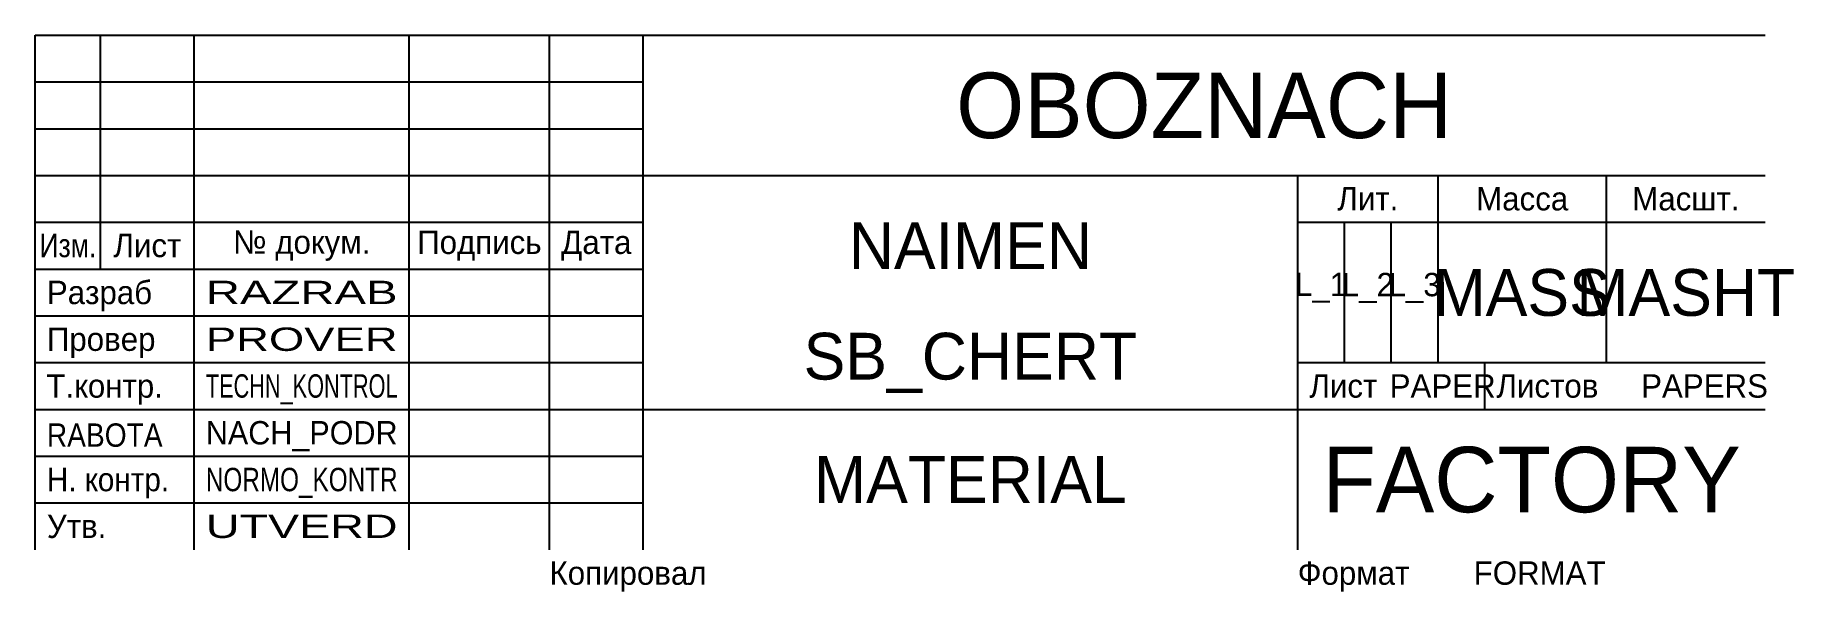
# Model space of a CAD drawing. Extents: x -190 to -2, y 0 to 60.
import ezdxf
from ezdxf.enums import TextEntityAlignment as Align

# ---------------------------------------------------------------- set-up
doc = ezdxf.new("R2010")
doc.units = 0
doc.header["$LTSCALE"] = 7
doc.header["$MEASUREMENT"] = 0
doc.layers.get('0').update_dxf_attribs({"linetype": 'CONTINUOUS'})
doc.styles.add('T', font='es_win.shx', dxfattribs={"bigfont": 'my_b_f.shx'})

msp = doc.modelspace()

# ---------------------------------------------------------------- linework, layer by layer
at = {"color": 1, "linetype": 'ByBlock'}
for p, q in [((-190, 60), (-5, 60)), ((-190, 5), (-190, 60)), ((-183, 35), (-183, 60)), ((-173, 5), (-173, 60)), ((-150, 5), (-150, 60)), ((-135, 5), (-135, 60)), ((-125, 5), (-125, 60)), ((-125, 45), (-5, 45)), ((-55, 5), (-55, 45)), ((-40, 25), (-40, 45)), ((-22, 25), (-22, 45)), ((-190, 40), (-125, 40)), ((-55, 40), (-5, 40)), ((-190, 35), (-125, 35)), ((-55, 25), (-5, 25)), ((-35, 20), (-35, 25)), ((-125, 20), (-5, 20))]:
    msp.add_line(p, q, dxfattribs=at)
at = {"color": 7, "linetype": 'ByBlock'}
for p, q in [((-190, 55), (-125, 55)), ((-190, 50), (-125, 50)), ((-190, 45), (-125, 45)), ((-50, 25), (-50, 40)), ((-45, 25), (-45, 40)), ((-190, 30), (-125, 30)), ((-190, 25), (-125, 25)), ((-190, 20), (-125, 20)), ((-190, 15), (-125, 15)), ((-190, 10), (-125, 10))]:
    msp.add_line(p, q, dxfattribs=at)

# ---------------------------------------------------------------- texts
at = {"color": 34, "linetype": 'ByBlock', "style": 'T'}
for s, p in [('Лит.', (-47.5, 42.5)), ('Масса', (-31, 42.5)), ('Масшт.', (-13.5, 42.5)), ('Лист', (-178, 37.5)), ('№ докум.', (-161.5, 37.5)), ('Подпись', (-142.5, 37.5)), ('Дата', (-130, 37.5))]:
    msp.add_text(s, height=2.5, dxfattribs=at).set_placement(p, align=Align.MIDDLE)
at = {"color": 34, "linetype": 'ByBlock', "style": 'T', "width": 0.85}
msp.add_text('Изм.', height=2.5, dxfattribs=at).set_placement((-186.5, 37.5), align=Align.MIDDLE)
at = {"color": 34, "linetype": 'ByBlock', "style": 'T'}
for s, p in [('Разраб', (-188.75, 32.5)), ('Провер', (-188.75, 27.5)), ('Т.контр.', (-188.8, 22.5)), ('Утв.', (-188.75, 7.5))]:
    msp.add_text(s, height=2.5, dxfattribs=at).set_placement(p, align=Align.MIDDLE_LEFT)
for s, p in [('Лист', (-53.75, 21.25)), ('Листов', (-33.75, 21.25)), ('Формат', (-55, 1.25)), ('Копировал', (-135, 1.25))]:
    msp.add_text(s, height=2.5, dxfattribs=at).set_placement(p)
at = {"color": 34, "linetype": 'ByBlock', "style": 'T', "width": 0.95}
msp.add_text('Н. контр.', height=2.5, dxfattribs=at).set_placement((-188.75, 12.5), align=Align.MIDDLE_LEFT)
at = {"color": 94, "linetype": 'ByBlock', "style": 'T'}
msp.add_attdef('OBOZNACH', text=' ', height=7, dxfattribs=at).set_placement((-65, 52.5), align=Align.MIDDLE)
at = {"color": 74, "linetype": 'ByBlock', "style": 'T'}
msp.add_attdef('NAIMEN', text='', height=5, dxfattribs=at).set_placement((-90, 37.5), align=Align.MIDDLE_CENTER)
at = {"color": 34, "linetype": 'ByBlock', "style": 'T', "flags": 8}
for tag, p in [('L_1', (-52.5, 33)), ('L_2', (-47.5, 33)), ('L_3', (-42.5, 33))]:
    msp.add_attdef(tag, text=' ', height=2.5, dxfattribs=at).set_placement(p, align=Align.MIDDLE)
at = {"color": 74, "linetype": 'ByBlock', "style": 'T'}
for tag, text, p in [('MASS', '', (-31, 32.5)), ('MASHT', '1:1', (-13.5, 32.5)), ('MATERIAL', ' ', (-90, 12.5))]:
    msp.add_attdef(tag, text=text, height=5, dxfattribs=at).set_placement(p, align=Align.MIDDLE)
at = {"color": 34, "linetype": 'ByBlock', "style": 'T'}
for tag, width, p, p2 in [('RAZRAB', 1.625571, (-171.75, 31.25), (-151.25, 31.25)), ('PROVER', 1.723172, (-171.75, 26.25), (-151.25, 26.25)), ('NORMO_KONTR', 0.889086, (-171.75, 11.25), (-151.25, 11.25))]:
    msp.add_attdef(tag, text='', height=2.5, dxfattribs=dict(at, width=width)).set_placement(p, p2, align=Align.FIT)
at = {"color": 74, "linetype": 'ByBlock', "style": 'T', "flags": 8}
msp.add_attdef('SB_CHERT', text='Сборочный чертеж', height=5, dxfattribs=at).set_placement((-90, 25), align=Align.MIDDLE)
at = {"color": 34, "linetype": 'ByBlock', "style": 'T', "flags": 8}
for tag, width, p, p2 in [('TECHN_KONTROL', 0.791724, (-171.75, 21.25), (-151.25, 21.25)), ('NACH_PODR', 1.129684, (-171.75, 16.25), (-151.25, 16.25)), ('UTVERD', 1.736202, (-171.75, 6.25), (-151.25, 6.25))]:
    msp.add_attdef(tag, text='', height=2.5, dxfattribs=dict(at, width=width)).set_placement(p, p2, align=Align.FIT)
at = {"color": 34, "linetype": 'ByBlock', "style": 'T'}
for tag, text, p in [('PAPER', ' ', (-39.5, 22.5)), ('PAPERS', '1 ', (-11.5, 22.5))]:
    msp.add_attdef(tag, text=text, height=2.5, dxfattribs=at).set_placement(p, align=Align.MIDDLE)
at = {"color": 34, "linetype": 'ByBlock', "style": 'T', "width": 0.9, "flags": 8}
msp.add_attdef('RABOTA', (-188.75, 16), '', height=2.5, dxfattribs=at)
at = {"color": 94, "linetype": 'ByBlock', "style": 'T', "flags": 8}
msp.add_attdef('FACTORY', text='', height=7, dxfattribs=at).set_placement((-30, 12.5), align=Align.MIDDLE)
at = {"color": 34, "linetype": 'ByBlock', "style": 'T'}
msp.add_attdef('FORMAT', (-36.19, 1.25), 'А4', height=2.5, dxfattribs=at)

doc.saveas('drawing.dxf')
